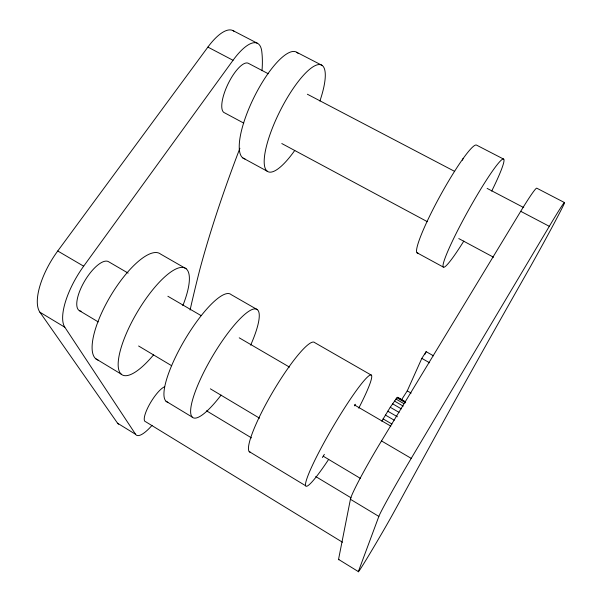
<?xml version="1.0" encoding="UTF-8"?>
<svg xmlns="http://www.w3.org/2000/svg" width="602" height="602" viewBox="0 0 602 602"><rect width="100%" height="100%" fill="white"/><g stroke="black" fill="none" stroke-linecap="round" stroke-linejoin="round"><path stroke-width="0.9" d="M358.348 571.599L378.854 516.411A54.391 1.701 -59.7 0 1 411.226 458.37L549.31 226.322A52.231 1.46 -60.1 0 1 561.749 208.736A145.503 4.289 -60 0 1 530.61 266.295A465.444 8.029 -60 0 0 448.783 411.934A897.815 12.055 -60.2 0 0 398.976 502.873L392.843 514.055A38.265 0.828 -59.6 0 1 370.508 552.561A38.265 0.828 -59.6 0 1 358.348 571.599L338.542 559.393L350.424 499.284A54.082 3.356 -59.6 0 1 381.502 440.935L520.722 211.31A51.938 2.89 -60.4 0 1 536.766 188.178L564.465 202.55M462.426 160.23L463.104 158.507M401.301 400.164L407.245 390.879L421.821 358.378L426.141 351.673L433.5 355.82M424.982 354.247L426.141 351.673M381.803 421.174L390.246 407.276L396.944 397.787L397.576 397.305L405.485 401.858M322.401 457.52L324.373 454.337M354.443 405.838L355.428 404.251M152.058 425.351A36.526 9.647 -58.3 0 1 135.623 434.343L64.82 327.232A50.937 18.986 -59.2 0 1 83.663 266.189L233.034 60.29A49.108 16.45 -64.2 0 1 261.915 52.758A136.549 48.107 -62.8 0 1 262.013 70.705M118.594 424.162A36.383 10.324 -58.2 0 1 117.578 423.229L39.913 312.22A50.666 20.257 -59.1 0 1 57.747 250.989L207.893 47.091A48.867 17.556 -64.6 0 1 234.216 31.409M296.794 52.306L321.927 65.287M503.693 159.139L476.633 145.165A61.539 7.45 -61.2 0 0 439.377 197.268A61.539 7.45 -61.2 0 0 417.991 253.088M232.906 30.567L257.378 43.261M268.266 73.737L248.295 63.278A27.481 9.196 -64.2 0 0 227.782 84.491A27.481 9.196 -64.2 0 0 224.719 112.898L243.742 123.109M307.374 94.228L454.661 171.389M487.116 188.396L523.732 207.577M207.893 47.091L233.034 60.29M520.722 211.31L549.31 226.322M281.789 143.539L427.352 221.694M458.784 238.573L493.52 257.227M242.877 157.972L267.235 171.231M417.051 252.787L443.23 267.04M421.821 358.378L429.632 362.795M407.245 390.879L411.128 393.106M186.138 268.755L160.553 254.059A61.622 20.611 -59.2 0 0 110.143 296.673A61.622 20.611 -59.2 0 0 98.103 360.071M257.505 309.759L231.145 294.619A62.555 16.111 -59.4 0 0 184.393 340.469A62.555 16.111 -59.4 0 0 167.853 402.279M371.502 375.242L314.733 342.636A63.661 10.61 -59.5 0 0 272.495 392.444A63.661 10.61 -59.5 0 0 250.447 452.268M404.845 401.692L397.576 397.305M396.944 397.787L405.68 402.821M395.883 399.036L403.852 403.633M394.415 401.03L403.212 406.102M392.542 403.776L401.353 408.871M390.246 407.276L399.081 412.393M387.763 411.181L397.418 416.78M385.385 415.056L394.242 420.204M383.105 418.894L391.962 424.049M128.136 273.112L108.676 261.772A28.505 10.618 -59.2 0 0 83.716 282.692A28.505 10.618 -59.2 0 0 81.119 311.226M167.868 296.259L201.113 315.621M239.227 337.827L289.494 367.115M354.367 404.905L390.848 426.156M57.747 250.989L83.663 266.189M381.502 440.935L411.226 458.37M79.735 310.858L98.276 321.927M138.595 345.992L171.653 365.723M210.354 388.824L259.545 418.187M323.244 456.203L360.335 478.349M206.509 410.805L251.485 437.887M315.741 476.566L351.079 497.839M39.913 312.22L64.82 327.232M350.424 499.284L378.854 516.411M95.756 358.724L121.213 374.135M166.009 401.241L192.249 417.126M249.22 451.605L305.741 485.806M342.5 542.244L145.699 421.761A20.445 5.395 -58.3 0 1 149.145 405.101A20.445 5.395 -58.3 0 1 164.632 386.785M117.578 423.229L135.623 434.343M338.956 559.536A38.107 1.648 -59.5 0 1 338.542 559.393M221.1 395.093A62.909 14.403 -59.4 0 1 192.324 400.766A62.909 14.403 -59.4 0 1 242.027 316.818A62.909 14.403 -59.4 0 1 250.65 345.172M328.7 459.318A64.414 6.75 -59.6 0 1 309.721 471.366A64.414 6.75 -59.6 0 1 360.335 385.22A64.414 6.75 -59.6 0 1 358.747 408.164M153.6 354.804A61.961 18.993 -59.3 0 1 118.94 356.64A61.961 18.993 -59.3 0 1 168.071 274.053A61.961 18.993 -59.3 0 1 182.835 305.658M463.833 241.063A61.878 5.817 -60.9 0 1 447.105 252.923A61.878 5.817 -60.9 0 1 493.821 169.147A61.878 5.817 -60.9 0 1 491.706 191.075M244.984 158.92A59.365 17.842 -63.7 0 1 254.563 96.252A59.365 17.842 -63.7 0 1 298.028 53.345M294.769 150.425A59.658 16.442 -63.3 0 1 264.797 154.293A59.658 16.442 -63.3 0 1 306.711 71.916A59.658 16.442 -63.3 0 1 319.888 101.053M239.897 148.258A444.78 93.95 -63.7 0 0 199.879 269.335A851.95 141.109 -64.9 0 0 190.089 310.038"/></g></svg>
